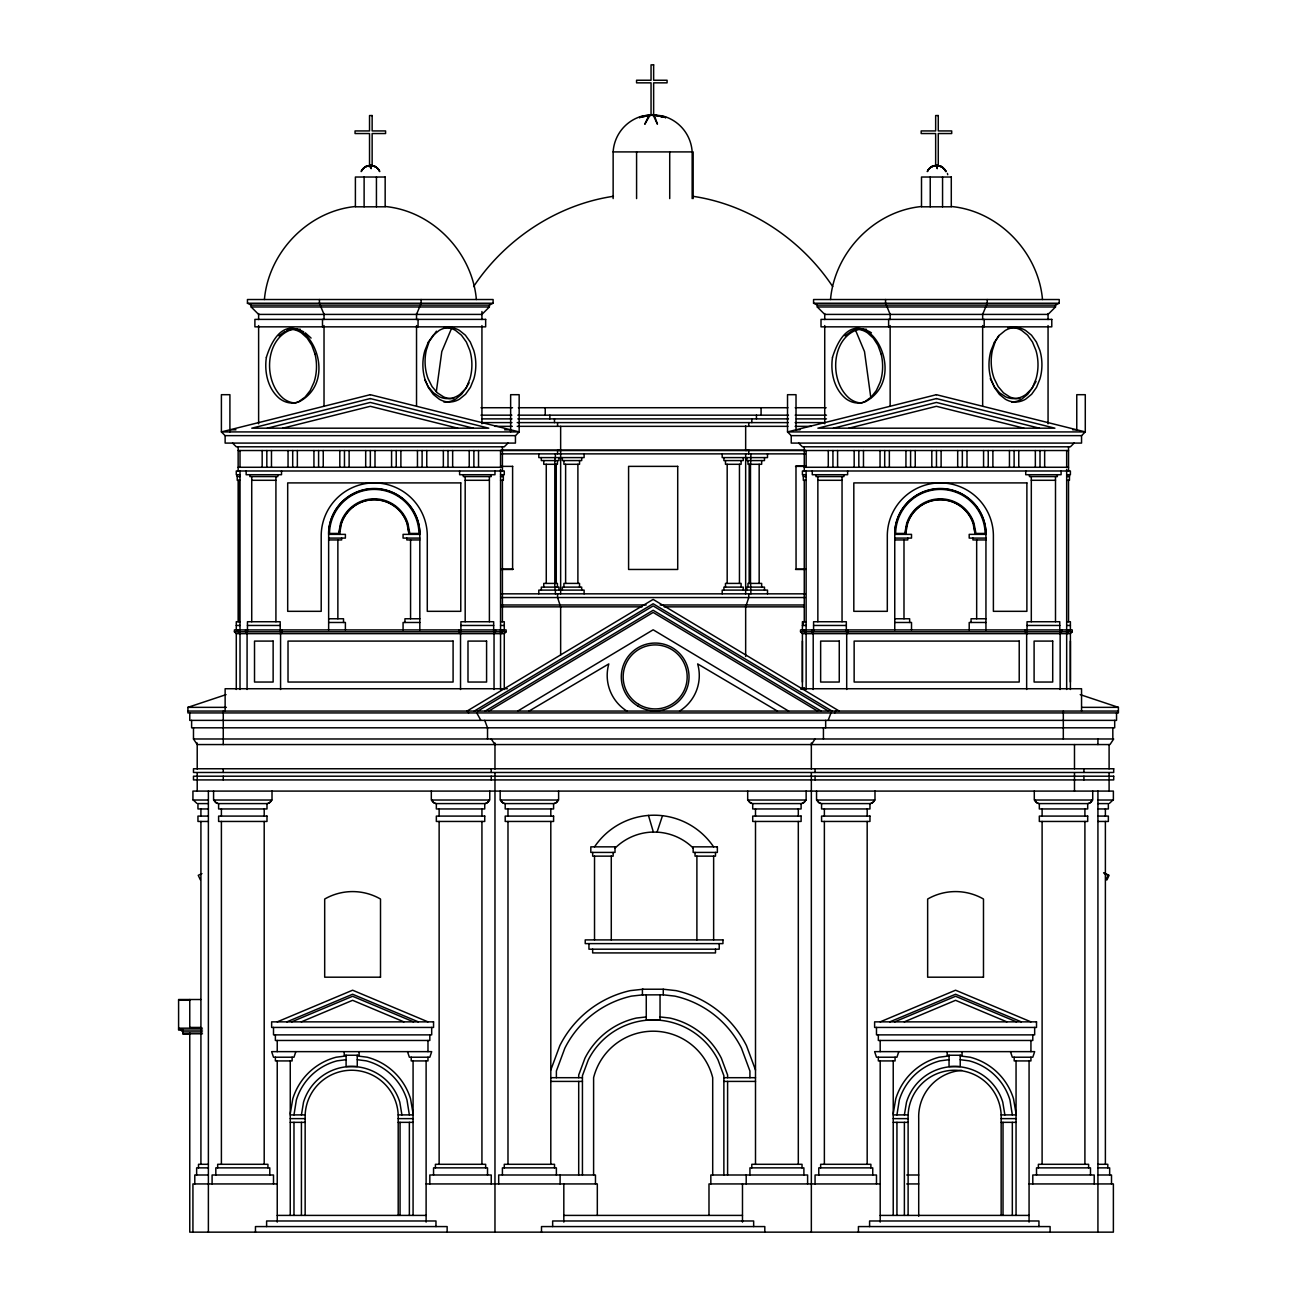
<?xml version="1.0" encoding="UTF-8"?>
<svg xmlns="http://www.w3.org/2000/svg" width="1297" height="1297" viewBox="0 0 1297 1297"><rect width="100%" height="100%" fill="white"/><g stroke="black" fill="none" stroke-linecap="round" stroke-linejoin="round"><path stroke-width="1.5" d="M436.311 391.694L441.791 351.617L451.972 327.363M264.41 299.526C268.511 252.283 308.151 210.941 355.637 206.499M830.518 299.526C834.636 252.283 874.275 210.941 921.762 206.499M290.252 1113.653L292.765 1098.851A61.575 61.575 0 0 1 336.134 1057.217L346.088 1055.953M893.228 1113.653L895.741 1098.851A61.575 61.575 0 0 1 939.109 1057.217L949.047 1055.953M369.24 166.681L369.434 166.113A12.03 1.686 -90 0 1 370.439 165.838L370.618 166.275M426.291 350.239L429.21 341.435L436.473 331.189M295.846 1051.64L293.981 1057.217L273.505 1057.217L271.64 1051.64L431.69 1051.64L429.826 1057.217L409.366 1057.217L407.501 1051.64M898.805 1051.64L896.94 1057.217L876.48 1057.217L874.616 1051.64L1034.666 1051.64L1032.801 1057.217L1012.325 1057.217L1010.46 1051.64M615.005 848.206L615.167 848.043A55.528 55.528 0 0 1 651.289 832.123L657.044 832.123L662.491 815.7A71.659 71.659 0 0 0 648.532 815.424A71.87 71.87 0 0 0 594.529 846.844M550.803 1070.009L559.818 1045.658A104.441 104.441 0 0 1 630.245 990.632L643.036 989.222M828.167 720.37L830.972 712.928M1113.004 800.022L1109.389 803.394M416.532 314.409L421.12 303.239L421.12 299.526M982.656 314.409L987.244 303.239L987.244 299.526M834.765 712.928L835.641 711.064M1105.919 879.901L1108.06 875.313L1104.379 873.611M1106.957 879.901L1109.097 875.313L1103.585 872.751M369.45 166.681L370.277 165.481M935.753 166.292L935.559 166.113A12.03 1.686 -90 0 1 935.753 165.708M361.506 170.815L361.523 170.815A11.154 10.198 90 0 1 366.273 166.292L369.904 165.416L370.845 166.275M469.076 382.874L465.526 388.824L459.868 394.401A39.072 27.091 -90 0 1 439.683 396.914L433.409 392.813L428.123 386.571L424.946 380.216M998.868 335.469L995.318 341.435L992.416 350.239A36.381 25.21 -90 0 0 994.199 378.627L998.155 386.571L1003.456 392.813L1009.731 396.914A39.072 27.091 90 0 0 1019.993 398.487M1036.076 381.383L1031.634 388.824L1025.976 394.401A39.072 27.091 -90 0 1 1005.807 396.914L999.533 392.813L994.232 386.571L990.276 378.627M811.338 744.559L815.067 738.982M473.616 286.572C505.036 239.215 557.11 204.569 613.432 196.301M489.391 305.103L489.391 306.967L481.933 314.409L258.622 314.409L251.18 306.967L251.18 305.103L247.451 303.239L247.451 299.526L493.103 299.526L493.103 303.239L489.391 305.103L251.18 305.103M280.201 633.649L282.065 631.785L282.065 629.92M507.986 443.088L504.274 446.8L236.281 446.8L232.568 443.088M229.909 431.917L229.909 394.693L221.398 394.693L221.398 431.917L225.127 435.646L515.444 435.646L519.157 431.917L519.157 394.693L510.645 394.693L510.645 431.917M493.671 633.649L495.519 631.785L495.519 629.92M500.545 633.649L502.409 631.785L502.409 629.92M504.274 633.649L506.138 631.785L506.138 629.92L234.433 629.92L234.433 631.785L236.281 633.649L504.274 633.649L504.274 689.485M1055.499 305.103L1055.499 306.967L1048.057 314.409L824.73 314.409L817.288 306.967L817.288 305.103L813.576 303.239L813.576 299.526L1059.227 299.526L1059.227 303.239L1055.499 305.103L817.288 305.103M846.325 633.649L848.189 631.785L848.189 629.92M1074.111 443.088L1070.398 446.8L802.405 446.8L798.676 443.088M796.018 429.956L796.018 394.693L787.522 394.693L787.522 431.917L791.235 435.646L1081.552 435.646L1085.281 431.917L1085.281 394.693L1076.769 394.693L1076.769 429.956M1059.779 633.649L1061.643 631.785L1061.643 629.92M1066.669 633.649L1068.533 631.785L1068.533 629.92M1070.398 633.649L1072.246 631.785L1072.246 629.92L800.541 629.92L800.541 631.785L802.405 633.649L1070.398 633.649L1070.398 689.485M269.857 802.454L271.64 800.022A5.301 5.301 0 0 1 269.857 802.454L268.025 803.394M487.607 802.454L489.391 800.022A5.301 5.301 0 0 1 487.607 802.454L485.759 803.394M556.462 802.454L558.245 800.022A5.301 5.301 0 0 1 556.462 802.454L554.613 803.394M803.978 802.454L805.761 800.022A5.301 5.301 0 0 1 803.978 802.454L802.13 803.394M872.832 802.454L874.616 800.022A5.301 5.301 0 0 1 872.832 802.454L870.984 803.394M1090.566 802.454L1092.35 800.022A5.301 5.301 0 0 1 1090.566 802.454L1088.718 803.394M278.887 335.858L285.048 331.432M845.012 335.858L851.156 331.432A39.088 27.107 -90 0 1 871.406 332.826M474.28 711.064L653.153 603.754L832.026 711.064M477.896 711.064L653.153 605.91L828.394 711.064M485.143 711.064L653.153 610.255L821.163 711.064M488.758 711.064L653.153 612.427L817.548 711.064M517.698 711.064L653.153 629.791L788.608 711.064M529.03 711.064L608.812 663.918A41.958 41.958 0 0 0 626.921 711.064M365.673 166.681L370.018 165.416M201.927 873.611L198.246 875.313L200.387 879.901M277.234 1021.858L352.606 990.211L427.978 1021.858M286.848 1021.858L352.606 994.248L418.347 1021.858M291.647 1021.858L352.606 996.274L413.548 1021.858M301.277 1021.858L352.606 1000.311L403.934 1021.858M880.193 1021.858L955.565 990.211L1030.937 1021.858M889.807 1021.858L955.565 994.248L1021.323 1021.858M894.622 1021.858L955.565 996.274L1016.508 1021.858M904.236 1021.858L955.565 1000.311L1006.894 1021.858M932.316 166.292L936.126 165.416L932.397 166.292A11.122 10.441 90 0 0 927.631 170.815L927.631 170.815A11.154 10.198 90 0 1 932.397 166.292L936.029 165.416A12.03 1.686 -90 0 1 936.564 165.838L936.742 166.275M932.511 166.292L936.321 165.416M1080.223 694.625L1118.403 707.351L1118.403 712.928L187.903 712.928L187.903 707.351L226.067 694.625M800.638 689.015L804.432 687.75M267.247 428.188L370.277 402.443L473.308 428.188M282.746 428.188L370.277 406.301L457.825 428.188M833.371 428.188L936.402 402.443L1039.416 428.188M848.854 428.188L936.402 406.301L1023.933 428.188M294.678 328.741C264.88 335.226 262.14 381.01 283.54 398.601A39.072 27.091 -90 0 0 295.165 403.01M860.803 328.741C831.004 335.226 828.264 381.01 849.665 398.601A39.072 27.091 -90 0 0 861.273 403.01M369.758 165.481L366.386 166.292A11.138 10.457 90 0 0 361.15 171.609L361.166 171.609A11.138 10.684 -90 0 1 365.77 166.681L370.472 165.432M935.526 165.481L931.797 166.681A11.138 10.457 90 0 0 927.274 171.609L927.274 171.609A11.138 10.684 -90 0 1 931.894 166.681L935.721 165.481M643.474 115.936L652.375 114.72L665.993 117.476L652.65 114.687L662.524 115.936A39.575 39.575 0 0 1 692.16 151.911L692.16 198.587M346.088 1059.698L337.09 1060.849A57.814 57.814 0 0 0 296.365 1099.953L293.981 1114.901M949.047 1059.698L940.049 1060.849A57.814 57.814 0 0 0 899.324 1099.953L896.94 1114.901M745.662 450.545L748.742 450.156L748.742 453.869M643.036 994.831L631.477 996.112A98.831 98.831 0 0 0 564.843 1048.187L556.381 1071.014L556.381 1077.694M646.263 1016.945L636.405 1018.048A76.361 76.361 0 0 0 584.915 1058.271L578.705 1075.018L578.705 1077.694M745.662 606.899L748.742 597.544L748.742 593.831M648.468 815.424L653.364 832.074M937.083 165.416L940.844 166.292L937.212 165.432M182.812 1029.786L182.812 1033.774L189.767 1033.693M613.141 198.587L613.141 151.911L693.165 151.911L693.165 198.587M247.451 303.239L493.103 303.239M813.576 303.239L1059.227 303.239M251.18 306.967L489.391 306.967M817.288 306.967L1055.499 306.967M480.976 407.728L512.526 407.728M518.378 407.728L787.928 407.728M795.207 407.728L826.157 407.728M480.976 415.17L511.845 415.17M517.843 415.17L788.463 415.17M795.207 415.17L826.481 415.17M481.673 418.882L512.007 418.882M517.843 418.882L788.463 418.882M796.309 418.882L826.481 418.882M481.673 422.611L512.007 422.611M517.211 422.611L788.219 422.611M795.142 422.611L824.633 422.611M495.016 426.34L512.347 426.34M517.211 426.34L787.928 426.34M795.142 426.34L811.29 426.34M229.909 429.793L235.973 429.793M504.598 429.793L510.645 429.793M796.018 429.793L800.071 429.793M1072.732 429.793L1076.769 429.793M501.08 450.156L805.226 450.156M238.145 450.529L804.027 450.545M804.27 450.529L1068.533 450.529M501.08 453.869L805.226 453.869M805.713 466.077L795.985 466.077L796.066 569.172L805.713 569.172M501.031 466.369L512.704 466.369M795.531 466.369L805.275 466.369M238.145 467.277L502.409 467.277M804.27 467.277L1068.533 467.277M240.01 474.718L236.281 474.718L236.281 470.989L504.274 470.989L504.274 474.718L500.545 474.718M806.134 474.718L802.405 474.718L802.405 470.989L1070.398 470.989L1070.398 474.718L1066.669 474.718M237.221 476.583L240.01 476.583M500.545 476.583L503.333 476.583M803.329 476.583L806.134 476.583M1066.669 476.583L1069.458 476.583M240.01 480.295L237.221 480.295L237.221 474.718M251.731 480.295L275.921 480.295M465.185 480.295L489.391 480.295M500.545 480.295L503.333 480.295L503.333 474.718M806.134 480.295L803.329 480.295L803.329 474.718M817.856 480.295L842.045 480.295M1031.31 480.295L1055.499 480.295M1066.669 480.295L1069.458 480.295L1069.458 474.718M328.644 538.093L345.391 538.093L345.391 534.364L328.644 534.364A45.59 45.59 0 0 1 374.233 488.774A45.59 45.59 0 0 1 419.823 534.364L403.075 534.364L403.075 538.093L419.823 538.093M894.752 538.093L911.515 538.093L911.515 534.364L894.752 534.364A45.59 45.59 0 0 1 940.357 488.774A45.59 45.59 0 0 1 985.947 534.364L969.199 534.364L969.199 538.093L985.947 538.093M328.644 539.941L341.662 539.941L341.662 538.093M419.823 539.941L406.804 539.941L406.804 538.093M894.752 539.941L907.787 539.941L907.787 538.093M985.947 539.941L972.928 539.941L972.928 538.093M501.469 569.172L513.142 569.172M501.031 569.464L512.704 569.464M795.531 569.464L805.275 569.464M501.08 593.831L805.226 593.831M501.08 597.544L805.226 597.544M501.923 604.986L646.133 604.986M660.173 604.986L804.383 604.986M501.923 606.85L642.112 606.85M664.177 606.85L804.383 606.85M328.644 618.766L343.527 618.766L343.527 622.479M419.823 618.766L404.94 618.766L404.94 622.479M894.752 618.766L909.651 618.766L909.651 622.479M985.947 618.766L971.064 618.766L971.064 622.479M240.01 621.733L236.281 621.733L236.281 629.92M500.545 621.733L504.274 621.733L504.274 629.92M806.134 621.733L802.405 621.733L802.405 629.92M1066.669 621.733L1070.398 621.733L1070.398 629.92M328.644 622.479L345.391 622.479L345.391 629.92M419.823 622.479L403.075 622.479L403.075 629.92M894.752 622.479L911.515 622.479L911.515 629.92M985.947 622.479L969.199 622.479L969.199 629.92M236.281 625.462L240.01 625.462M247.451 625.462L280.201 625.462M460.905 625.462L493.671 625.462M500.545 625.462L504.274 625.462M802.405 625.462L806.134 625.462M813.576 625.462L846.325 625.462M1027.029 625.462L1059.779 625.462M1066.669 625.462L1070.398 625.462M234.433 631.785L506.138 631.785M800.541 631.785L1072.246 631.785M802.405 641.091L802.405 682.044M1070.398 641.091L1070.398 682.044M507.37 688.739L225.127 688.739L225.127 711.064M801.319 688.739L1081.552 688.739L1081.552 711.064M187.903 707.351L226.391 707.351M1081.941 707.351L1118.403 707.351M187.903 711.064L1118.403 711.064M193.48 738.982L1113.701 738.982L1109.973 744.559L197.209 744.559L193.48 738.982L193.48 727.812M208.379 800.022L192.929 800.022L192.929 791.089L1113.377 791.089L1113.377 800.022L1097.927 800.022M208.379 803.589L197.955 803.589L197.955 808.955L208.379 808.955M215.74 802.454A5.301 5.301 0 0 1 213.956 800.022L216.161 802.746A5.674 5.674 0 0 0 218.609 803.589L266.987 803.589A5.674 5.674 0 0 0 269.436 802.762M433.474 802.454A5.301 5.301 0 0 1 431.69 800.022L433.895 802.746A5.674 5.674 0 0 0 436.343 803.589L484.738 803.589A5.674 5.674 0 0 0 487.186 802.762M502.328 802.454A5.301 5.301 0 0 1 500.545 800.022L502.75 802.746A5.674 5.674 0 0 0 505.198 803.589L553.592 803.589A5.674 5.674 0 0 0 556.04 802.762M749.844 802.454A5.301 5.301 0 0 1 748.061 800.022L750.266 802.746A5.674 5.674 0 0 0 752.714 803.589L801.108 803.589A5.674 5.674 0 0 0 803.556 802.762M818.699 802.454A5.301 5.301 0 0 1 816.915 800.022L819.12 802.746A5.674 5.674 0 0 0 821.568 803.589L869.963 803.589A5.674 5.674 0 0 0 872.411 802.762M1036.449 802.454A5.301 5.301 0 0 1 1034.649 800.022L1036.87 802.746A5.674 5.674 0 0 0 1039.319 803.589L1087.697 803.589A5.674 5.674 0 0 0 1090.145 802.762M1097.927 803.589L1108.351 803.589L1108.351 808.955L1097.927 808.955M208.379 816.089L197.955 816.089L197.955 821.455L208.379 821.455M1097.927 816.089L1108.351 816.089L1108.351 821.455L1097.927 821.455M755.503 1070.009L746.488 1045.658A104.441 104.441 0 0 0 676.061 990.632L663.27 989.222L642.42 989.222L642.42 994.896L663.27 994.831L674.829 996.112A98.831 98.831 0 0 1 741.462 1048.187L749.925 1071.014L749.925 1077.694M200.922 999.517L178.597 999.517L178.597 1030.045L202.51 1030.045M178.597 1000.263L189.767 1000.263M189.767 1027.435L200.922 1027.435M178.597 1028.181L202.413 1028.181M178.597 1029.299L182.569 1029.299M202.478 1031.909L182.812 1031.909L181.045 1030.045M182.812 1033.774L202.478 1033.774M550.803 1077.694L582.434 1077.694M723.872 1077.694L755.503 1077.694M550.803 1081.406L582.434 1081.406M723.872 1081.406L755.503 1081.406M290.252 1114.901L305.152 1114.901A46.562 46.562 0 0 1 351.665 1070.236A46.562 46.562 0 0 1 398.195 1114.901L413.078 1114.901M893.228 1114.901L908.111 1114.901A46.562 46.562 0 0 1 954.641 1070.236A46.562 46.562 0 0 1 1001.154 1114.901L1016.054 1114.901M290.252 1118.63L305.152 1118.63M398.195 1118.63L413.078 1118.63M893.228 1118.63L908.111 1118.63M1001.154 1118.63L1016.054 1118.63M290.252 1122.343L305.152 1122.343M398.195 1122.343L413.078 1122.343M893.228 1122.343L908.111 1122.343M1001.154 1122.343L1016.054 1122.343M208.379 1164.301L198.506 1164.301L198.506 1167.867M1097.927 1164.301L1107.8 1164.301L1107.8 1167.867M208.379 1167.867L196.641 1167.867L196.641 1175.001M1097.927 1167.867L1109.665 1167.867L1109.665 1175.001M208.379 1175.001L194.793 1175.001L194.793 1183.934M906.749 1175.001L918.714 1175.001M1097.927 1175.001L1111.513 1175.001L1111.513 1183.934M277.234 1183.934L192.929 1183.934L192.929 1232.15M426.113 1183.934L597.317 1183.934L597.317 1215.402M880.193 1183.934L708.989 1183.934L708.989 1215.402M906.749 1183.934L918.714 1183.934M1029.072 1183.934L1113.377 1183.934L1113.377 1232.15L189.767 1232.15L189.767 1032.947M277.234 1215.402L426.113 1215.402M563.822 1215.402L742.484 1215.402M880.193 1215.402L1029.072 1215.402M856.879 328.741L866.493 329.325M290.755 328.741L300.385 329.325M657.044 832.123L657.093 832.139A55.528 55.528 0 0 1 693.182 848.06M936.839 165.416L940.763 166.292A11.154 10.198 90 0 1 942.984 167.702A11.122 10.441 -90 0 0 940.665 166.292L938.136 165.546M371.023 165.416L374.72 166.292A11.154 10.198 90 0 1 379.421 170.815L379.421 170.815A11.122 10.441 -90 0 0 374.541 166.292L372.028 165.546M660.043 1016.945L669.9 1018.048A76.361 76.361 0 0 1 721.391 1058.271L727.601 1075.018L727.601 1077.694M560.644 450.545L557.564 450.156L557.564 453.869M960.218 1055.953L970.172 1057.217A61.575 61.575 0 0 1 1013.541 1098.851L1016.054 1113.653M960.218 1059.698L969.216 1060.849A57.814 57.814 0 0 1 1009.941 1099.953L1012.325 1114.901M357.259 1055.953L367.197 1057.217A61.575 61.575 0 0 1 410.565 1098.851L413.078 1113.653M357.259 1059.698L366.257 1060.849A57.814 57.814 0 0 1 406.982 1099.953L409.366 1114.901M692.874 196.301C749.196 204.569 801.27 239.215 832.69 286.572M951.252 206.499C998.739 210.941 1038.378 252.283 1042.496 299.526M385.128 206.499C432.614 210.941 472.27 252.283 476.372 299.526M937.439 165.481L941.379 166.681A11.138 10.684 90 0 1 944.411 169.275M371.266 165.481L375.157 166.681A11.138 10.684 90 0 1 379.762 171.609L379.778 171.609A11.138 10.457 90 0 0 375.255 166.681L371.509 165.481M1038.281 803.394L1036.87 802.746M820.547 803.394L819.12 802.746M751.693 803.394L750.266 802.746M504.176 803.394L502.75 802.746M435.322 803.394L433.895 802.746M217.588 803.394L216.161 802.746M196.917 803.394L193.302 800.022M374.541 166.227L372.223 165.546L374.655 166.275M661.762 115.936L665.718 117.589L652.942 114.72L639.308 117.476L652.65 114.687L654.515 115.936L657.433 124.172L653.575 115.936L651.126 114.687L648.662 115.936L644.771 124.269L649.619 115.936L652.65 114.687L642.793 115.936A39.575 39.575 0 0 0 613.141 151.911M941.265 166.681L936.645 165.432L936.969 166.275M777.454 711.064L697.656 663.918A41.958 41.958 0 0 1 679.563 711.064M839.256 711.064L653.153 599.409L467.05 711.064L468.606 712.928M305.281 332.826L311.085 338.095M1027.029 633.649L1025.165 631.785L1025.165 629.92M813.576 633.649L811.711 631.785L811.711 629.92M806.134 633.649L804.27 631.785L804.27 629.92M460.905 633.649L459.057 631.785L459.057 629.92M247.451 633.649L245.587 631.785L245.587 629.92M240.01 633.649L238.145 631.785L238.145 629.92M181.045 1029.299L182.812 1031.164M491.239 738.982L494.968 744.559M476.761 712.928L480.879 720.37M855.128 329.227L864.515 351.617L870.822 397.709M890.147 314.409L885.559 303.239L885.559 299.526M324.023 314.409L319.435 303.239L319.435 299.526M484.738 720.37L487.526 727.812L487.526 738.982M881.085 353.935L877.923 345.294L873.286 338.095L867.466 332.826A39.088 27.107 90 0 0 855.712 329.26M314.96 353.935L311.799 345.294L307.162 338.095L301.358 332.826A39.088 27.107 90 0 0 287.869 329.373M947.426 173.376L947.734 174.738M936.969 166.292L937.261 168.675A11.641 1.637 90 0 0 936.758 166.292M973.982 525.35L975.166 534.364L973.09 523.534A34.435 34.435 0 0 0 907.608 523.534L905.533 534.364A34.808 34.808 0 0 1 906.733 525.35M408.101 527.149L409.041 534.364L406.982 523.534A34.435 34.435 0 0 0 341.484 523.534L339.425 534.364A34.808 34.808 0 0 1 407.858 525.35M1116.539 712.928L1116.539 720.37L189.767 720.37L189.767 712.928M1114.69 720.37L1114.69 727.812L191.616 727.812L191.616 720.37M1112.826 727.812L1112.826 738.982M1109.097 744.559L1109.097 768.845M1109.097 772.882L1109.097 791.089M1105.384 808.955L1105.384 816.089M1105.384 821.455L1105.384 1164.301M1097.927 738.982L1097.927 744.559M1097.927 791.089L1097.927 1232.15M1094.214 1183.934L1094.214 1175.001L1032.801 1175.001L1032.801 1183.934M1092.723 791.089L1092.723 800.022L1034.293 800.022L1034.293 791.089M1090.485 1175.001L1090.485 1167.867L1036.514 1167.867L1036.514 1175.001M1088.621 1167.867L1088.621 1164.301L1038.378 1164.301L1038.378 1167.867M1087.697 803.589L1087.697 808.955L1039.319 808.955L1039.319 803.589M1084.908 808.955L1084.908 816.089M1084.908 821.455L1084.908 1164.301M1083.919 768.764L1083.919 772.477M1083.919 776.206L1083.919 779.919M1081.552 435.646L1081.552 443.088L791.235 443.088L791.235 435.646M1074.483 744.559L1074.483 768.845M1074.483 772.882L1074.483 791.089M1068.533 446.8L1068.533 470.989M1068.533 480.295L1068.533 621.733M1066.669 450.529L1066.669 467.277M1066.669 469.287L1066.669 689.485M1063.313 711.064L1063.313 738.982M1061.092 470.989L1061.092 474.718L1025.732 474.718L1025.732 470.989M1060.152 633.649L1060.152 689.485M1059.779 631.785L1059.779 621.733L1027.029 621.733L1027.029 631.785M1057.363 474.718L1057.363 476.583L1029.445 476.583L1029.445 474.718M1055.499 476.583L1055.499 621.733M1050.1 1232.15L1050.1 1226.573L858.419 1226.573L858.419 1232.15M1048.057 313.55L1048.057 319.565M1048.057 325.579L1048.057 423.779M1044.652 450.529L1044.652 467.277M1042.107 808.955L1042.107 816.089M1042.107 821.455L1042.107 1164.301M1039.999 450.529L1039.999 467.277M1038.946 1226.573L1038.946 1220.98L869.59 1220.98L869.59 1226.573M1035.346 450.529L1035.346 467.277M1034.666 1027.435L1034.666 1034.876L876.48 1034.876L876.48 1027.435M1032.801 1034.876L1032.801 1040.47L878.328 1040.47L878.328 1034.876M1031.31 476.583L1031.31 621.733M1030.937 1040.47L1030.937 1051.64M1030.937 1057.217L1030.937 1060.93L1014.189 1060.93L1014.189 1057.217M1029.072 1060.93L1029.072 1222.098M1026.657 633.649L1026.657 689.485M1018.761 450.529L1018.761 467.277M1016.054 1060.93L1016.054 1215.402M1014.108 450.529L1014.108 467.277M1012.325 1122.343L1012.325 1215.402M1009.455 450.529L1009.455 467.277M1004.883 1114.901L1002.759 1102.142A50.324 50.324 0 0 0 906.506 1102.142L904.382 1114.901M1003.019 1122.343L1003.019 1215.402M1001.154 1114.901L1001.154 1215.402M992.886 450.529L992.886 467.277M988.233 450.529L988.233 467.277M985.947 629.92L985.947 531.3A45.687 45.687 0 0 0 940.357 488.499A45.687 45.687 0 0 0 894.752 531.3L894.752 629.92M984.18 319.386L984.18 326.844M983.58 450.529L983.58 467.277M982.656 313.55L982.656 319.565M982.656 325.579L982.656 405.734M976.673 539.941L976.673 618.766M966.995 450.529L966.995 467.277M962.342 450.529L962.342 467.277M962.082 1051.64L962.082 1055.239L947.199 1055.239L947.199 1051.64M960.218 1055.239L960.218 1066.491L949.047 1066.491L949.047 1055.239M957.689 450.529L957.689 467.277M942.562 177.024L942.562 206.807M941.119 450.529L941.119 467.277M936.466 450.529L936.466 467.277M931.813 450.529L931.813 467.277M930.225 177.024L930.225 206.807M918.714 1216.181L918.714 1118.63A46.562 46.562 0 0 1 961.693 1070.382M915.244 450.529L915.244 467.277M910.591 450.529L910.591 467.277M908.111 1114.901L908.111 1215.402M905.938 450.529L905.938 467.277M904.382 1122.343L904.382 1215.402M903.993 539.941L903.993 618.766M896.94 1122.343L896.94 1215.402M895.076 1057.217L895.076 1060.93L878.328 1060.93L878.328 1057.217M893.228 1060.93L893.228 1215.402M890.147 313.55L890.147 319.565M890.147 325.579L890.147 405.734M889.353 450.529L889.353 467.277M888.623 319.386L888.623 326.844M884.7 450.529L884.7 467.277M880.047 450.529L880.047 467.277M880.193 1040.47L880.193 1051.64M880.193 1060.93L880.193 1222.098M876.48 1183.934L876.48 1175.001L815.067 1175.001L815.067 1183.934M874.989 791.089L874.989 800.022L816.543 800.022L816.543 791.089M872.751 1175.001L872.751 1167.867L818.78 1167.867L818.78 1175.001M870.887 1167.867L870.887 1164.301L820.644 1164.301L820.644 1167.867M869.963 803.589L869.963 808.955L821.568 808.955L821.568 803.589M867.174 808.955L867.174 816.089M867.174 821.455L867.174 1164.301M863.478 450.529L863.478 467.277M858.825 450.529L858.825 467.277M854.172 450.529L854.172 467.277M847.622 470.989L847.622 474.718L812.262 474.718L812.262 470.989M846.698 633.649L846.698 689.485M846.325 631.785L846.325 621.733L813.576 621.733L813.576 631.785M843.909 474.718L843.909 476.583L815.991 476.583L815.991 474.718M842.045 476.583L842.045 621.733M837.586 450.529L837.586 467.277M832.933 450.529L832.933 467.277M828.28 450.529L828.28 467.277M825.67 720.37L825.67 727.812M824.73 313.55L824.73 319.565M824.73 325.579L824.73 423.779M824.373 808.955L824.373 816.089M824.373 821.455L824.373 1164.301M823.433 727.812L823.433 738.982M817.856 476.583L817.856 621.733M815.067 768.764L815.067 772.477M815.067 776.206L815.067 779.919M813.203 633.649L813.203 689.485M811.338 742.986L811.338 769.04M811.338 772.882L811.338 1232.15M807.609 1183.934L807.609 1175.001L710.837 1175.001L710.837 1183.934M806.134 450.529L806.134 467.277M806.134 470.989L806.134 689.485M806.134 791.089L806.134 800.022L747.688 800.022L747.688 791.089M804.27 446.8L804.27 470.989M804.27 480.295L804.27 621.733M803.897 1175.001L803.897 1167.867L749.925 1167.867L749.925 1175.001M803.329 621.733L803.329 625.462M802.405 633.649L802.405 689.485M802.032 1167.867L802.032 1164.301L751.79 1164.301L751.79 1167.867M801.108 803.589L801.108 808.955L752.714 808.955L752.714 803.589M798.303 808.955L798.303 816.089M798.303 821.455L798.303 1164.301M767.5 453.869L767.5 457.598L722.202 457.598L722.202 453.869M767.5 593.831L767.5 590.103L722.202 590.103L722.202 593.831M764.808 1232.15L764.808 1226.573L541.498 1226.573L541.498 1232.15M764.484 457.598L764.484 460.581L746.845 460.581L746.845 457.598M764.484 590.103L764.484 587.119L746.845 587.119L746.845 590.103M761.663 460.581L761.663 464.294L747.964 464.294L747.964 460.581M761.663 587.119L761.663 583.407L747.964 583.407L747.964 587.119M761.08 407.728L761.08 415.17M759.167 464.294L759.167 583.407M756.443 415.17L756.443 418.882M755.503 808.955L755.503 816.089M755.503 821.455L755.503 1164.301M753.654 1226.573L753.654 1220.98L552.652 1220.98L552.652 1226.573M751.822 418.882L751.822 422.611M750.914 453.869L750.606 464.294M750.914 593.831L750.606 583.407M750.493 464.294L750.493 583.407M749.163 464.294L749.163 583.407M748.742 422.611L748.742 426.34M746.197 1175.001L746.197 1183.934M745.662 425.935L745.662 450.205M745.662 453.869L745.662 593.831M745.662 605.958L745.662 656.493M743.246 457.598L743.246 460.581L723.904 460.581L723.904 457.598M743.246 590.103L743.246 587.119L723.904 587.119L723.904 590.103M742.484 1183.934L742.484 1222.098M741.106 460.581L741.106 464.294L725.477 464.294L725.477 460.581M741.106 587.119L741.106 583.407L725.477 583.407L725.477 587.119M739.452 464.294L739.452 583.407M727.601 1081.406L727.601 1175.001M727.179 464.294L727.179 583.407M723.872 1175.001L723.872 1075.683L718.035 1059.941A72.616 72.616 0 0 0 588.271 1059.941L582.434 1075.683L582.434 1175.001M719.219 943.616L719.219 949.193L588.951 949.193L588.951 943.616M715.49 852.421L715.49 856.15L695.03 856.15L695.03 852.421M715.49 949.193L715.49 952.922L592.664 952.922L592.664 949.193M713.642 856.15L713.642 939.903M712.702 1175.001L712.702 1077.694A61.381 61.381 0 0 0 593.604 1077.694L593.604 1175.001M696.894 856.15L696.894 939.903M669.722 151.911L669.722 198.587M663.27 989.222L663.27 994.831M660.043 994.831L660.043 1019.928L646.263 1019.928L646.263 994.831M636.584 151.911L636.584 198.587M613.141 852.421L613.141 856.15L592.664 856.15L592.664 852.421M611.276 856.15L611.276 939.903M595.469 1183.934L595.469 1175.001L498.697 1175.001L498.697 1183.934M594.529 856.15L594.529 939.903M584.104 453.869L584.104 457.598L538.806 457.598L538.806 453.869M584.104 593.831L584.104 590.103L538.806 590.103L538.806 593.831M581.688 457.598L581.688 460.581L562.347 460.581L562.347 457.598M581.688 590.103L581.688 587.119L562.347 587.119L562.347 590.103M579.548 460.581L579.548 464.294L563.919 464.294L563.919 460.581M579.548 587.119L579.548 583.407L563.919 583.407L563.919 587.119M578.705 1081.406L578.705 1175.001M577.895 464.294L577.895 583.407M565.622 464.294L565.622 583.407M563.822 1183.934L563.822 1222.098M560.644 426.34L560.644 593.831M560.644 654.985L560.644 606.899L557.564 597.544L557.564 593.831M560.109 1175.001L560.109 1183.934M558.942 457.598L558.942 460.581L541.319 460.581L541.319 457.598M558.942 590.103L558.942 587.119L541.319 587.119L541.319 590.103M558.618 791.089L558.618 800.022L500.172 800.022L500.172 791.089M557.564 422.611L557.564 426.34M557.434 460.581L557.434 464.294L543.751 464.294L543.751 460.581M557.434 587.119L557.434 583.407L543.751 583.407L543.751 587.119M556.267 464.294L556.267 583.407M556.381 1175.001L556.381 1167.867L502.409 1167.867L502.409 1175.001M555.392 453.869L555.392 457.598M555.392 590.103L555.392 593.831M555.003 457.598L555.003 460.581M555.003 587.119L555.003 590.103M554.808 460.581L554.808 587.119M554.484 418.882L554.484 422.611M554.516 1167.867L554.516 1164.301L504.274 1164.301L504.274 1167.867M553.592 803.589L553.592 808.955L505.198 808.955L505.198 803.589M550.803 808.955L550.803 816.089M550.803 821.455L550.803 1164.301M549.863 415.17L549.863 418.882M546.264 464.294L546.264 583.407M545.226 407.728L545.226 415.17M515.444 435.646L515.444 443.088L225.127 443.088L225.127 435.646M512.607 466.369L512.607 569.464M507.986 808.955L507.986 816.089M507.986 821.455L507.986 1164.301M502.409 446.8L502.409 470.989M502.409 480.295L502.409 621.733M500.545 450.529L500.545 467.277M500.545 469.287L500.545 689.485M494.968 470.989L494.968 474.718L459.608 474.718L459.608 470.989M494.968 742.986L494.968 769.04M494.968 773.061L494.968 1232.15M494.044 633.649L494.044 689.485M493.671 631.785L493.671 621.733L460.905 621.733L460.905 631.785M491.239 474.718L491.239 476.583L463.337 476.583L463.337 474.718M491.239 768.764L491.239 772.477M491.239 776.206L491.239 779.919M491.239 1183.934L491.239 1175.001L429.826 1175.001L429.826 1183.934M489.763 791.089L489.763 800.022L431.317 800.022L431.317 791.089M489.391 476.583L489.391 621.733M487.526 1175.001L487.526 1167.867L433.555 1167.867L433.555 1175.001M485.662 1167.867L485.662 1164.301L435.419 1164.301L435.419 1167.867M484.738 803.589L484.738 808.955L436.343 808.955L436.343 803.589M481.933 311.539L481.933 319.565M481.933 325.579L481.933 423.779M481.933 808.955L481.933 816.089M481.933 821.455L481.933 1164.301M478.528 450.529L478.528 467.277M473.875 450.529L473.875 467.277M469.222 450.529L469.222 467.277M465.185 476.583L465.185 621.733M460.532 633.649L460.532 689.485M452.653 450.529L452.653 467.277M448 450.529L448 467.277M447.141 1232.15L447.141 1226.573L255.46 1226.573L255.46 1232.15M443.347 450.529L443.347 467.277M439.132 808.955L439.132 816.089M439.132 821.455L439.132 1164.301M435.97 1226.573L435.97 1220.98L266.615 1220.98L266.615 1226.573M431.69 1027.435L431.69 1034.876L273.505 1034.876L273.505 1027.435M429.826 1034.876L429.826 1040.47L275.369 1040.47L275.369 1034.876M427.978 1040.47L427.978 1051.64M427.978 1057.217L427.978 1060.93L411.214 1060.93L411.214 1057.217M426.762 450.529L426.762 467.277M426.113 1060.93L426.113 1222.098M422.109 450.529L422.109 467.277M419.823 629.92L419.823 531.3A45.687 45.687 0 0 0 374.233 488.499A45.687 45.687 0 0 0 328.644 531.3L328.644 629.92M418.056 319.386L418.056 326.844M417.456 450.529L417.456 467.277M416.532 313.55L416.532 319.565M416.532 325.579L416.532 405.734M413.078 1060.93L413.078 1215.402M410.565 539.941L410.565 618.766M409.366 1122.343L409.366 1215.402M401.924 1114.901L399.8 1102.142A50.324 50.324 0 0 0 303.53 1102.142L301.423 1114.901M400.886 450.529L400.886 467.277M400.06 1122.343L400.06 1215.402M398.195 1114.901L398.195 1215.402M396.234 450.529L396.234 467.277M391.581 450.529L391.581 467.277M376.438 177.024L376.438 206.807M374.995 450.529L374.995 467.277M370.342 450.529L370.342 467.277M365.689 450.529L365.689 467.277M364.117 177.024L364.117 206.807M359.107 1051.64L359.107 1055.239L344.224 1055.239L344.224 1051.64M357.259 1055.239L357.259 1066.491L346.088 1066.491L346.088 1055.239M349.12 450.529L349.12 467.277M344.467 450.529L344.467 467.277M339.814 450.529L339.814 467.277M337.869 539.941L337.869 618.766M324.023 313.55L324.023 319.565M324.023 325.579L324.023 405.734M323.245 450.529L323.245 467.277M322.499 319.386L322.499 326.844M318.592 450.529L318.592 467.277M313.939 450.529L313.939 467.277M305.152 1114.901L305.152 1215.402M301.423 1122.343L301.423 1215.402M297.353 450.529L297.353 467.277M293.981 1122.343L293.981 1215.402M292.7 450.529L292.7 467.277M292.117 1057.217L292.117 1060.93L275.369 1060.93L275.369 1057.217M290.252 1060.93L290.252 1215.402M288.047 450.529L288.047 467.277M281.514 470.989L281.514 474.718L246.154 474.718L246.154 470.989M280.574 633.649L280.574 689.485M280.201 631.785L280.201 621.733L247.451 621.733L247.451 631.785M277.785 474.718L277.785 476.583L249.867 476.583L249.867 474.718M277.234 1040.47L277.234 1051.64M277.234 1060.93L277.234 1222.098M275.921 476.583L275.921 621.733M273.505 1183.934L273.505 1175.001L212.092 1175.001L212.092 1183.934M272.013 791.089L272.013 800.022L213.583 800.022L213.583 791.089M271.478 450.529L271.478 467.277M269.792 1175.001L269.792 1167.867L215.821 1167.867L215.821 1175.001M267.928 1167.867L267.928 1164.301L217.669 1164.301L217.669 1167.867M266.987 803.589L266.987 808.955L218.609 808.955L218.609 803.589M266.825 450.529L266.825 467.277M264.199 808.955L264.199 816.089M264.199 821.455L264.199 1164.301M262.172 450.529L262.172 467.277M258.622 313.55L258.622 319.565M258.622 325.579L258.622 423.779M251.731 476.583L251.731 621.733M247.079 633.649L247.079 689.485M240.01 450.529L240.01 467.277M240.01 470.989L240.01 689.485M239.264 480.295L239.264 621.733M238.145 446.8L238.145 470.989M238.145 480.295L238.145 621.733M236.281 633.649L236.281 689.485M223.262 711.064L223.262 744.559M223.262 768.764L223.262 772.477M223.262 776.206L223.262 779.919M221.398 808.955L221.398 816.089M221.398 821.455L221.398 1164.301M208.379 791.089L208.379 1232.15M200.922 808.955L200.922 816.089M200.922 821.455L200.922 1164.301M197.209 742.986L197.209 769.04M197.209 773.061L197.209 791.089M189.767 999.517L189.767 1028.181M662.621 815.716A71.789 71.789 0 0 1 713.609 846.86M443.785 401.957A39.105 27.107 90 0 0 455.636 399.136L461.619 394.239L466.482 387.349L469.919 378.902A36.348 25.21 90 0 0 469.838 350.417L466.353 342.019L461.44 335.177L455.442 330.362A39.105 27.107 -90 0 0 443.574 327.671M426.291 350.239A36.381 25.21 -90 0 0 428.075 378.627L432.047 386.571L437.332 392.813L443.606 396.914A39.072 27.091 90 0 0 453.869 398.487M295.619 402.848A39.088 27.107 90 0 0 298.942 401.519L305.087 397.077L310.21 390.559L313.955 382.388A36.365 25.21 90 0 0 314.96 353.935M286.686 330.686A39.088 27.107 -90 0 1 303.693 331.854M370.634 166.292A11.641 1.637 90 0 1 371.137 168.61L371.153 168.675A11.689 0.94 90 0 0 370.845 166.292M1011.644 402.021A39.105 27.107 90 0 0 1021.76 399.136L1027.727 394.239L1032.607 387.349L1036.027 378.902A36.348 25.21 -90 0 0 1035.946 350.417L1032.477 342.019L1027.564 335.177L1021.566 330.362A39.105 27.107 -90 0 0 1007.98 327.914M861.727 402.848A39.088 27.107 90 0 0 865.067 401.519L871.211 397.077L876.334 390.559L880.079 382.388A36.365 25.21 90 0 0 881.085 353.935M945.221 170.393A11.138 10.684 90 0 1 945.886 171.609M941.444 166.681A11.122 10.441 90 0 1 944.508 169.275M945.302 170.393A11.122 10.441 90 0 1 945.951 171.593M907.235 523.615A34.808 34.808 0 0 1 929.609 501.258M931.343 500.739A34.808 34.808 0 0 1 970.496 516.952M971.372 518.557A34.808 34.808 0 0 1 973.463 523.615M266.371 357.291C264.215 372.044 267.717 388.727 279.617 398.601A39.072 27.091 -90 0 0 299.785 401.438C349.217 373.844 290.09 282.016 266.371 357.291M832.496 357.291C830.339 372.044 833.841 388.727 845.741 398.601A39.072 27.091 -90 0 0 865.893 401.438C915.342 373.844 856.215 282.016 832.496 357.291M340.592 523.242L338.647 533.44L329.568 533.44L329.568 531.381A44.763 44.763 0 0 1 374.233 489.423A44.763 44.763 0 0 1 418.899 531.381L418.899 533.44L409.82 533.44L407.874 523.242A35.376 35.376 0 0 0 340.592 523.242M906.716 523.242L904.771 533.44L895.692 533.44L895.692 531.381A44.763 44.763 0 0 1 940.357 489.423A44.763 44.763 0 0 1 985.023 531.381L985.023 533.44L975.944 533.44L973.982 523.242A35.376 35.376 0 0 0 906.716 523.242M428.269 342.262L424.849 350.693A36.348 25.21 90 0 0 424.93 379.178L428.399 387.576L433.311 394.418L439.31 399.249A39.105 27.107 -90 0 0 459.56 399.136L465.542 394.239L470.406 387.349L473.843 378.902A36.348 25.21 -90 0 0 473.762 350.417L470.276 342.019L465.38 335.177L459.365 330.362A39.105 27.107 90 0 0 439.116 330.476L433.133 335.356L428.269 342.262M994.394 342.262L990.957 350.693A36.348 25.21 -90 0 0 991.038 379.178L994.523 387.576L999.42 394.418L1005.418 399.249A39.105 27.107 -90 0 0 1025.684 399.136L1031.65 394.239L1036.53 387.349L1039.951 378.902A36.348 25.21 -90 0 0 1039.87 350.417L1036.4 342.019L1031.488 335.177L1025.489 330.362A39.105 27.107 90 0 0 1005.224 330.476L999.257 335.356L994.394 342.262M933.386 166.113L935.786 165.481L933.402 166.113M642.177 116.487L639.583 117.589L642.226 116.487M370.277 394.693L221.398 431.917L519.157 431.917L370.277 394.693M370.277 398.568L251.764 428.188L488.791 428.188L370.277 398.568M936.402 394.693L787.522 431.917L1085.281 431.917L936.402 394.693M936.402 398.568L817.888 428.188L1054.915 428.188L936.402 398.568M653.639 64.85L651.045 64.85L651.045 80.236L636.568 80.236L636.568 82.846L651.045 82.846L651.045 114.72L653.639 114.72L653.639 82.846L667.08 82.846L667.08 80.236L653.639 80.236L653.639 64.85M372.142 115.546L369.532 115.546L369.532 130.932L355.054 130.932L355.054 133.542L369.532 133.542L369.532 165.416L372.142 165.416L372.142 133.542L385.582 133.542L385.582 130.932L372.142 130.932L372.142 115.546M938.266 115.546L935.656 115.546L935.656 130.932L921.178 130.932L921.178 133.542L935.656 133.542L935.656 165.416L938.266 165.416L938.266 133.542L951.706 133.542L951.706 130.932L938.266 130.932L938.266 115.546M385.16 177.024L355.394 177.024L355.394 206.807L385.16 206.807L385.16 177.024M951.285 177.024L921.502 177.024L921.502 206.807L951.285 206.807L951.285 177.024M485.662 319.386L254.893 319.386L254.893 326.844L485.662 326.844L485.662 319.386M1051.786 319.386L821.017 319.386L821.017 326.844L1051.786 326.844L1051.786 319.386M677.715 466.369L628.591 466.369L628.591 569.464L677.715 569.464L677.715 466.369M460.775 482.906L287.691 482.906L287.691 611.325L321.202 611.325L321.202 535.013A53.047 53.047 0 0 1 374.233 482.906A53.047 53.047 0 0 1 427.28 535.013L427.28 611.325L460.775 611.325L460.775 482.906M1026.884 482.906L853.815 482.906L853.815 611.325L887.31 611.325L887.31 535.013A53.047 53.047 0 0 1 940.357 482.906A53.047 53.047 0 0 1 993.389 535.013L993.389 611.325L1026.884 611.325L1026.884 482.906M273.132 641.091L254.52 641.091L254.52 682.044L273.132 682.044L273.132 641.091M453.091 641.091L288.015 641.091L288.015 682.044L453.091 682.044L453.091 641.091M486.586 641.091L467.99 641.091L467.99 682.044L486.586 682.044L486.586 641.091M839.256 641.091L820.644 641.091L820.644 682.044L839.256 682.044L839.256 641.091M1019.215 641.091L854.139 641.091L854.139 682.044L1019.215 682.044L1019.215 641.091M1052.71 641.091L1034.098 641.091L1034.098 682.044L1052.71 682.044L1052.71 641.091M1113.701 768.764L193.48 768.764L193.48 772.477L1113.701 772.477L1113.701 768.764M1113.701 776.206L193.48 776.206L193.48 779.919L1113.701 779.919L1113.701 776.206M266.987 816.089L218.609 816.089L218.609 821.455L266.987 821.455L266.987 816.089M484.738 816.089L436.343 816.089L436.343 821.455L484.738 821.455L484.738 816.089M553.592 816.089L505.198 816.089L505.198 821.455L553.592 821.455L553.592 816.089M801.108 816.089L752.714 816.089L752.714 821.455L801.108 821.455L801.108 816.089M869.963 816.089L821.568 816.089L821.568 821.455L869.963 821.455L869.963 816.089M1087.697 816.089L1039.319 816.089L1039.319 821.455L1087.697 821.455L1087.697 816.089M615.005 846.844L590.816 846.844L590.816 852.421L615.005 852.421L615.005 846.844M717.354 846.844L693.165 846.844L693.165 852.421L717.354 852.421L717.354 846.844M722.948 939.903L585.223 939.903L585.223 943.616L722.948 943.616L722.948 939.903M380.507 977.192L324.688 977.192L324.688 899.032A56.063 56.063 0 0 1 380.507 899.032L380.507 977.192M983.483 977.192L927.647 977.192L927.647 899.032A56.063 56.063 0 0 1 983.483 899.032L983.483 977.192M433.555 1021.858L271.64 1021.858L271.64 1027.435L433.555 1027.435L433.555 1021.858M1036.514 1021.858L874.616 1021.858L874.616 1027.435L1036.514 1027.435L1036.514 1021.858M938.542 165.708L937.293 165.481L940.438 166.454L938.542 165.708M945.74 171.253L945.529 170.815A11.154 10.198 90 0 0 943.957 168.61A11.122 10.441 -90 0 1 945.529 170.815L945.74 171.253M637.816 706.006A33.868 33.868 0 0 0 689.031 677.407A33.868 33.868 0 0 0 638.659 647.349A33.868 33.868 0 0 0 637.816 706.006M638.773 704.401A32.003 32.003 0 0 0 687.167 677.374A32.003 32.003 0 0 0 639.567 648.97A32.003 32.003 0 0 0 638.773 704.401"/></g></svg>
